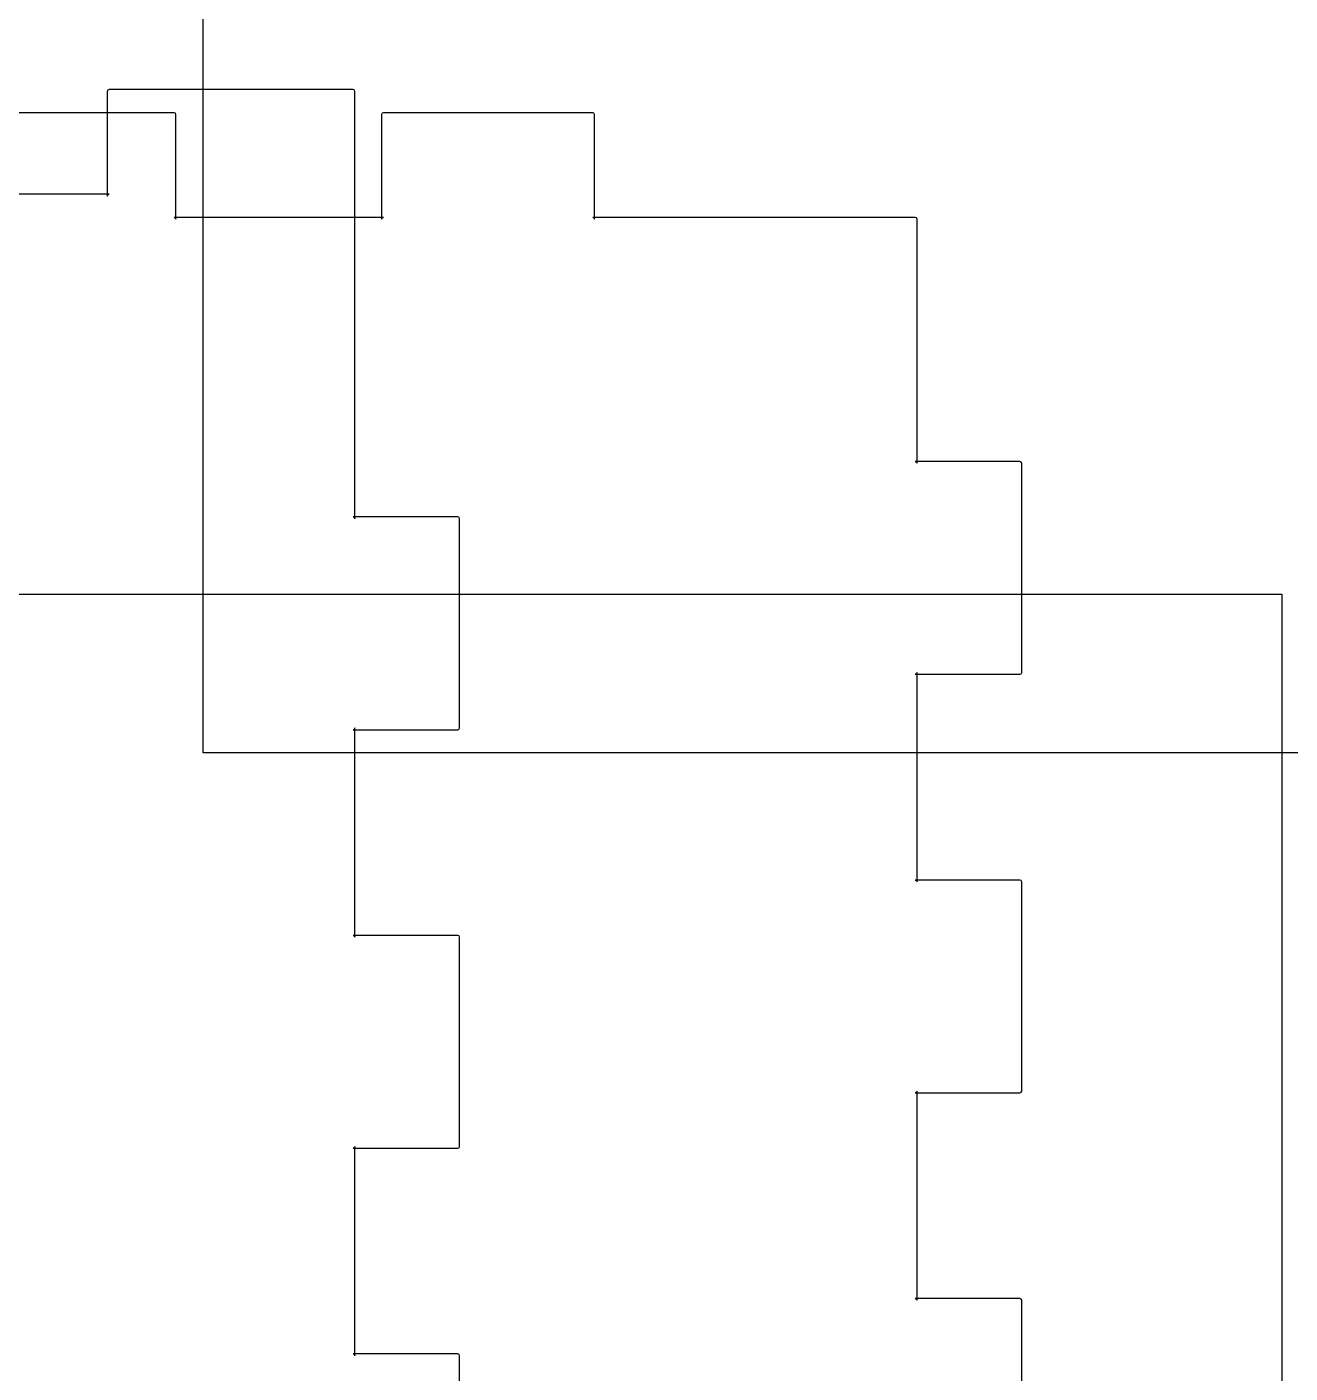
# Model space of a CAD drawing. Extents: x -52 to 498, y 3 to 363.
# Drawn here: x 86.4 to 158.9, y 106.1 to 183.3 of the extents above; entities that cross this region are included whole.
import ezdxf

# ---------------------------------------------------------------- set-up
doc = ezdxf.new("R2010")
doc.units = 0
for name, color, linetype in [('RpiPaveiksliukas', 7, 'CONTINUOUS'), ('RpiSkyles', 7, 'CONTINUOUS'), ('RpiSkyles_kitoj_vietoj', 7, 'CONTINUOUS')]:
    doc.layers.add(name, color=color, linetype=linetype)

msp = doc.modelspace()

# ---------------------------------------------------------------- linework, layer by layer
at = {"layer": 'RpiPaveiksliukas', "color": 7}
msp.add_lwpolyline([(158.400338, 2.762527), (-51.599657, 2.762527), (-51.599657, 150.762523), (158.400338, 150.762523)], close=True, dxfattribs=at)
at = {"layer": 'RpiSkyles', "color": 7}
msp.add_lwpolyline([(158.400338, 2.762527), (-51.599657, 2.762527), (-51.599657, 150.762523), (158.400338, 150.762523)], close=True, dxfattribs=at)
at = {"layer": 'RpiSkyles_kitoj_vietoj', "color": 7}
msp.add_lwpolyline([(96.542407, 289.659212), (306.542402, 289.659212), (306.542402, 141.659216), (96.542407, 141.659216)], close=True, dxfattribs=at)
at = {"layer": 'RpiSkyles_kitoj_vietoj', "color": 1}
for points in [[(91.045061, 179.583725), (91.045061, 173.583725)], [(105.146627, 179.685225), (105.146627, 179.685225), (91.146621, 179.685225)], [(105.248187, 155.083726), (105.248187, 173.583725), (105.248187, 179.583725)], [(94.881907, 178.362222), (82.881903, 178.362222)], [(118.881897, 178.362222), (106.881907, 178.362222)], [(94.983467, 172.260722), (94.983467, 178.260722)], [(106.780337, 178.260722), (106.780337, 172.260722)], [(118.983457, 172.260722), (118.983457, 178.260722)], [(91.146621, 173.685225), (79.146621, 173.685225)], [(106.881907, 172.362222), (94.881907, 172.362222)], [(137.381896, 172.362222), (137.381896, 172.362222), (118.881897, 172.362222)], [(137.483456, 158.260723), (137.483456, 172.260722)], [(143.381896, 158.362223), (137.381896, 158.362223)], [(143.483456, 146.260723), (143.483456, 158.260723)], [(111.146627, 155.185226), (105.146627, 155.185226)], [(111.248187, 143.083726), (111.248187, 155.083726)], [(137.381896, 146.159123), (143.381896, 146.159123)], [(137.483456, 134.260723), (137.483456, 146.260723)], [(105.146627, 142.982126), (111.146627, 142.982126)], [(105.248187, 131.083727), (105.248187, 143.083726)], [(143.381896, 134.362223), (137.381896, 134.362223)], [(143.483456, 122.260724), (143.483456, 134.260723)], [(111.146627, 131.185227), (105.146627, 131.185227)], [(111.248187, 119.083727), (111.248187, 131.083727)], [(137.381896, 122.159124), (143.381896, 122.159124)], [(137.483456, 110.260724), (137.483456, 122.260724)], [(105.146627, 118.982127), (111.146627, 118.982127)], [(105.248187, 107.083727), (105.248187, 119.083727)], [(143.381896, 110.362224), (137.381896, 110.362224)], [(143.483456, 98.260724), (143.483456, 110.260724)], [(111.146627, 107.185227), (105.146627, 107.185227)], [(111.248187, 95.083727), (111.248187, 107.083727)]]:
    msp.add_lwpolyline(points, dxfattribs=at)
for points in [[(91.146621, 179.685225), (91.091921, 179.685225), (91.045061, 179.642225), (91.045061, 179.583725)], [(105.248187, 179.583725), (105.248187, 179.638725), (105.205187, 179.685225), (105.146627, 179.685225)], [(94.983467, 178.260722), (94.983467, 178.315722), (94.940467, 178.362222), (94.881907, 178.362222)], [(106.881907, 178.362222), (106.827207, 178.362222), (106.780337, 178.319222), (106.780337, 178.260722)], [(118.983457, 178.260722), (118.983457, 178.315722), (118.940457, 178.362222), (118.881897, 178.362222)], [(91.045061, 173.583725), (91.045061, 173.638725), (91.088061, 173.685225), (91.146621, 173.685225)], [(94.881907, 172.362222), (94.936607, 172.362222), (94.983467, 172.319222), (94.983467, 172.260722)], [(106.780337, 172.260722), (106.780337, 172.315722), (106.823337, 172.362222), (106.881907, 172.362222)], [(118.881897, 172.362222), (118.936597, 172.362222), (118.983457, 172.319222), (118.983457, 172.260722)], [(137.483456, 172.260722), (137.483456, 172.315722), (137.440456, 172.362222), (137.381896, 172.362222)], [(137.381896, 158.362223), (137.436596, 158.362223), (137.483456, 158.319223), (137.483456, 158.260723)], [(143.483456, 158.260723), (143.483456, 158.315723), (143.440456, 158.362223), (143.381896, 158.362223)], [(105.146627, 155.185226), (105.201327, 155.185226), (105.248187, 155.142226), (105.248187, 155.083726)], [(111.248187, 155.083726), (111.248187, 155.138726), (111.205187, 155.185226), (111.146627, 155.185226)], [(137.483456, 146.260723), (137.483456, 146.205723), (137.440456, 146.159123), (137.381896, 146.159123)], [(143.381896, 146.159123), (143.436596, 146.159123), (143.483456, 146.202123), (143.483456, 146.260723)], [(105.248187, 143.083726), (105.248187, 143.028726), (105.205187, 142.982126), (105.146627, 142.982126)], [(111.146627, 142.982126), (111.201327, 142.982126), (111.248187, 143.025126), (111.248187, 143.083726)], [(137.381896, 134.362223), (137.436596, 134.362223), (137.483456, 134.319223), (137.483456, 134.260723)], [(143.483456, 134.260723), (143.483456, 134.315723), (143.440456, 134.362223), (143.381896, 134.362223)], [(105.146627, 131.185227), (105.201327, 131.185227), (105.248187, 131.142227), (105.248187, 131.083727)], [(111.248187, 131.083727), (111.248187, 131.138727), (111.205187, 131.185227), (111.146627, 131.185227)], [(137.483456, 122.260724), (137.483456, 122.205724), (137.440456, 122.159124), (137.381896, 122.159124)], [(143.381896, 122.159124), (143.436596, 122.159124), (143.483456, 122.202124), (143.483456, 122.260724)], [(105.248187, 119.083727), (105.248187, 119.028727), (105.205187, 118.982127), (105.146627, 118.982127)], [(111.146627, 118.982127), (111.201327, 118.982127), (111.248187, 119.025127), (111.248187, 119.083727)], [(137.381896, 110.362224), (137.436596, 110.362224), (137.483456, 110.319224), (137.483456, 110.260724)], [(143.483456, 110.260724), (143.483456, 110.315724), (143.440456, 110.362224), (143.381896, 110.362224)], [(105.146627, 107.185227), (105.201327, 107.185227), (105.248187, 107.142227), (105.248187, 107.083727)], [(111.248187, 107.083727), (111.248187, 107.138727), (111.205187, 107.185227), (111.146627, 107.185227)]]:
    msp.add_open_spline(points, degree=3, dxfattribs=at)

doc.saveas('drawing.dxf')
